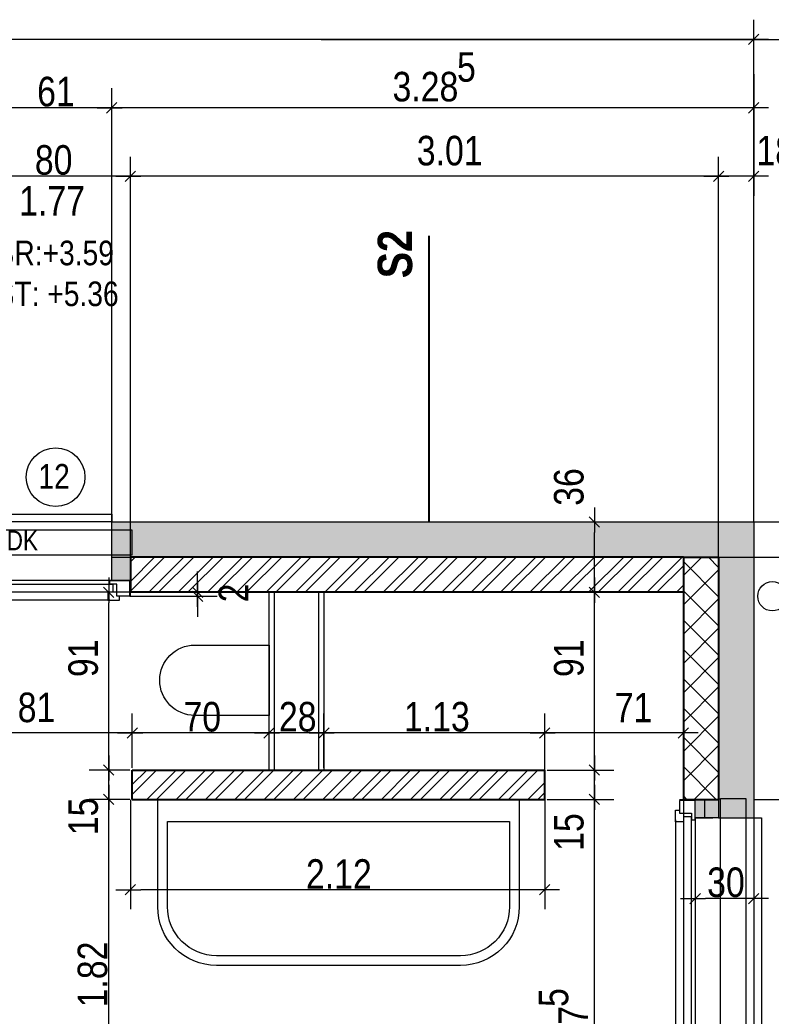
# Model space of a CAD drawing. Extents: x -1649 to 1175, y -800 to 936.
# Drawn here: x 426 to 810, y 370 to 880 of the extents above; entities that cross this region are included whole.
import ezdxf
from ezdxf.lldxf.tags import DXFTag

# ---------------------------------------------------------------- set-up
doc = ezdxf.new("R2010")
doc.units = 0
doc.header["$LTSCALE"] = 5
doc.layers.get('0').update_dxf_attribs({"lineweight": 25})
doc.layers.get('Defpoints').update_dxf_attribs({"lineweight": 25})
for name, color, linetype, lineweight in [('B Wand-Beton', 7, 'Continuous', 25), ('B Wand-BN', 7, 'Continuous', 25), ('B Wand-Dämmung Polystirol Extr', 7, 'Continuous', 13), ('B Wand-Leichtbau', 7, 'Continuous', 18), ('Bemaßung', 7, 'Continuous', 13), ('Fenster_Türen', 7, 'Continuous', 18), ('Inst-Sanitär-Apparate', 7, 'Continuous', 13), ('Text-Raumbez', 7, 'Continuous', 18), ('Text-Text', 7, 'Continuous', 13)]:
    doc.layers.add(name, color=color, linetype=linetype, lineweight=lineweight)
doc.layers.add('Inst-Sanitär-Meteor', color=7, linetype='Ohne Titel-10', lineweight=18, true_color=0x0000e6)
doc.styles.add('Arial Narrow', font='ARIALN.TTF')
doc.styles.get("Standard").update_dxf_attribs({"font": 'txt.shx'})
tags = doc.linetypes.add('Ohne Titel-10', pattern=[2.952576, 1.968384, -0.196838, 0.196838, -0.196838, 0.196838, -0.196838]).pattern_tags.tags
tags[14:15] = [DXFTag(74, 4), DXFTag(75, 0), DXFTag(340, '0'), DXFTag(46, 1.0), DXFTag(50, 0.0), DXFTag(44, 0.0), DXFTag(45, 0.0)]
tags[12:13] = [DXFTag(74, 4), DXFTag(75, 0), DXFTag(340, '0'), DXFTag(46, 1.0), DXFTag(50, 0.0), DXFTag(44, 0.0), DXFTag(45, 0.0)]
tags[10:11] = [DXFTag(74, 4), DXFTag(75, 0), DXFTag(340, '0'), DXFTag(46, 1.0), DXFTag(50, 0.0), DXFTag(44, 0.0), DXFTag(45, 0.0)]
tags[8:9] = [DXFTag(74, 4), DXFTag(75, 0), DXFTag(340, '0'), DXFTag(46, 1.0), DXFTag(50, 0.0), DXFTag(44, 0.0), DXFTag(45, 0.0)]
tags[6:7] = [DXFTag(74, 4), DXFTag(75, 0), DXFTag(340, '0'), DXFTag(46, 1.0), DXFTag(50, 0.0), DXFTag(44, 0.0), DXFTag(45, 0.0)]
tags[4:5] = [DXFTag(74, 4), DXFTag(75, 0), DXFTag(340, '0'), DXFTag(46, 1.0), DXFTag(50, 0.0), DXFTag(44, 0.0), DXFTag(45, 0.0)]
tags = doc.linetypes.add('Ohne Titel-6', pattern=[1.053696, 0.590515, -0.196838, 0.069504, -0.196838]).pattern_tags.tags
tags[10:11] = [DXFTag(74, 4), DXFTag(75, 0), DXFTag(340, '0'), DXFTag(46, 1.0), DXFTag(50, 0.0), DXFTag(44, 0.0), DXFTag(45, 0.0)]
tags[8:9] = [DXFTag(74, 4), DXFTag(75, 0), DXFTag(340, '0'), DXFTag(46, 1.0), DXFTag(50, 0.0), DXFTag(44, 0.0), DXFTag(45, 0.0)]
tags[6:7] = [DXFTag(74, 4), DXFTag(75, 0), DXFTag(340, '0'), DXFTag(46, 1.0), DXFTag(50, 0.0), DXFTag(44, 0.0), DXFTag(45, 0.0)]
tags[4:5] = [DXFTag(74, 4), DXFTag(75, 0), DXFTag(340, '0'), DXFTag(46, 1.0), DXFTag(50, 0.0), DXFTag(44, 0.0), DXFTag(45, 0.0)]
tags = doc.linetypes.add('VW-01 Strichlinie kurz', pattern=[0.393701, 0.19685, -0.19685]).pattern_tags.tags
tags[6:7] = [DXFTag(74, 4), DXFTag(75, 0), DXFTag(340, '0'), DXFTag(46, 1.0), DXFTag(50, 0.0), DXFTag(44, 0.0), DXFTag(45, 0.0)]
tags[4:5] = [DXFTag(74, 4), DXFTag(75, 0), DXFTag(340, '0'), DXFTag(46, 1.0), DXFTag(50, 0.0), DXFTag(44, 0.0), DXFTag(45, 0.0)]
pattern_1 = [(45, (0, 0), (0, 15), []), (45, (3e-16, 5), (0, 15), [])]

# ---------------------------------------------------------------- blocks, each defined once
blk = doc.blocks.new('DWGOBJEKT-A0I7O8PT98', base_point=(404.58, 623))
at = {"color": 0, "linetype": 'ByBlock', "lineweight": -2}
for p, q in [((412.08, 623.2), (412.08, 845)), ((473.08, 623.2), (473.08, 845)), ((404.58, 835), (417.38, 835)), ((467.77, 835), (417.38, 835)), ((480.58, 835), (467.77, 835))]:
    blk.add_line(p, q, dxfattribs=at)
at = {"color": 0, "linetype": 'ByBlock', "lineweight": 20}
for p, q in [((409.42, 832.35), (414.73, 837.65)), ((475.73, 837.65), (470.42, 832.35))]:
    blk.add_line(p, q, dxfattribs=at)
at = {"layer": 'Defpoints', "color": 0, "linetype": 'ByBlock'}
for p, q in [((412.08, 835), (412.08, 835)), ((412.08, 623), (412.08, 623)), ((473.08, 623), (473.08, 623))]:
    blk.add_line(p, q, dxfattribs=at)
at = {"color": 0, "linetype": 'ByBlock', "lineweight": -2, "insert": (434.87, 850.89), "char_height": 15.1102, "attachment_point": 1}
blk.add_mtext('{\\fArial Narrow;61}', dxfattribs=at)
blk = doc.blocks.new('DWGOBJEKT-A0I7O8PV98', base_point=(465.58, 623))
at = {"color": 0, "linetype": 'ByBlock', "lineweight": -2}
for p, q in [((473.08, 623.2), (473.08, 845)), ((801.58, 623.2), (801.58, 845)), ((465.58, 835), (478.38, 835)), ((796.28, 835), (478.38, 835)), ((809.08, 835), (796.28, 835))]:
    blk.add_line(p, q, dxfattribs=at)
at = {"color": 0, "linetype": 'ByBlock', "lineweight": 20}
for p, q in [((470.42, 832.35), (475.73, 837.65)), ((804.23, 837.65), (798.93, 832.35))]:
    blk.add_line(p, q, dxfattribs=at)
at = {"layer": 'Defpoints', "color": 0, "linetype": 'ByBlock'}
for p, q in [((473.08, 835), (473.08, 835)), ((473.08, 623), (473.08, 623)), ((801.58, 623), (801.58, 623))]:
    blk.add_line(p, q, dxfattribs=at)
at = {"color": 0, "linetype": 'ByBlock', "lineweight": -2, "char_height": 15.1102, "attachment_point": 1}
for s, insert in [('{\\fArial Narrow;5}', (649.72, 863.48)), ('{\\fArial Narrow;3.28}', (616.72, 853.41))]:
    blk.add_mtext(s, dxfattribs=dict(at, insert=insert))
blk = doc.blocks.new('DWGOBJEKT-A0I7O8Q598', base_point=(801.58, -73))
at = {"color": 0, "linetype": 'ByBlock', "lineweight": -2}
blk.add_line((801.78, 623), (1076.58, 623), dxfattribs=at)
at = {"layer": 'Defpoints', "color": 0, "linetype": 'ByBlock'}
blk.add_line((801.58, 623), (801.58, 623), dxfattribs=at)
blk = doc.blocks.new('DWGOBJEKT-A0I7O8QB98', base_point=(801.58, -624.5))
at = {"color": 0, "linetype": 'ByBlock', "lineweight": -2}
blk.add_line((801.78, 623), (1111.58, 623), dxfattribs=at)
at = {"layer": 'Defpoints', "color": 0, "linetype": 'ByBlock'}
blk.add_line((801.58, 623), (801.58, 623), dxfattribs=at)
blk = doc.blocks.new('DWGOBJEKT-A0I7O8QJ98', base_point=(-391.92, 633))
at = {"color": 0, "linetype": 'ByBlock', "lineweight": -2}
for p, q in [((801.58, 633.2), (801.58, 880)), ((796.28, 870), (-379.12, 870)), ((809.08, 870), (796.28, 870))]:
    blk.add_line(p, q, dxfattribs=at)
at = {"color": 0, "linetype": 'ByBlock', "lineweight": 20}
blk.add_line((804.23, 872.65), (798.93, 867.35), dxfattribs=at)
at = {"layer": 'Defpoints', "color": 0, "linetype": 'ByBlock'}
blk.add_line((801.58, 633), (801.58, 633), dxfattribs=at)
blk = doc.blocks.new('Blockreferenz-A0I7O8QT98', base_point=(402.58, 583))
at = {"color": 0, "linetype": 'ByBlock', "lineweight": -2}
for p, q in [((473.08, 593), (473.08, 602.1)), ((412.08, 593), (412.08, 599.7)), ((402.58, 585), (402.58, 593)), ((403.08, 593), (403.08, 585)), ((413.08, 593), (403.08, 593)), ((413.08, 591.1), (413.08, 593)), ((472.08, 591.1), (472.08, 593)), ((472.08, 593), (482.08, 593)), ((482.08, 593), (482.08, 585)), ((482.58, 585), (482.58, 593)), ((409.58, 585), (409.58, 591.1)), ((409.58, 591.1), (411.58, 591.1)), ((409.58, 585), (409.58, 591.1)), ((409.58, 591.1), (413.08, 591.1)), ((411.58, 587), (411.58, 591.1)), ((411.58, 591.1), (473.58, 591.1)), ((411.58, 591.1), (411.58, 587)), ((473.58, 587), (411.58, 587)), ((411.58, 587), (414.08, 587)), ((414.08, 587), (414.08, 583)), ((473.58, 587), (471.08, 587)), ((471.08, 587), (471.08, 583)), ((475.58, 591.1), (472.08, 591.1)), ((473.58, 591.1), (473.58, 587)), ((475.58, 591.1), (473.58, 591.1)), ((473.58, 591.1), (473.58, 587)), ((475.58, 585), (475.58, 591.1)), ((475.58, 585), (475.58, 591.1)), ((403.08, 585), (409.58, 585)), ((408.08, 583), (408.08, 585)), ((408.08, 585), (409.58, 585)), ((414.08, 583), (408.08, 583)), ((472.08, 583), (414.08, 583)), ((471.08, 583), (477.08, 583)), ((477.08, 585), (475.58, 585)), ((482.08, 585), (475.58, 585)), ((477.08, 583), (477.08, 585))]:
    blk.add_line(p, q, dxfattribs=at)
at = {"color": 0, "linetype": 'ByBlock', "lineweight": 5}
blk.add_line((473.08, 593), (413.08, 593), dxfattribs=at)
blk = doc.blocks.new('Blockreferenz-A0I7O8QV98', base_point=(801.58, 306.5))
at = {"color": 0, "linetype": 'ByBlock', "lineweight": -2}
for p, q in [((801.58, 471.5), (805.58, 471.5)), ((805.58, 471.5), (805.58, 306.5)), ((805.58, 306.5), (801.58, 306.5))]:
    blk.add_line(p, q, dxfattribs=at)
blk = doc.blocks.new('Blockreferenz-A0I7O8R198', base_point=(429.33, 631))
at = {"color": 0, "linetype": 'ByBlock', "lineweight": -2}
blk.add_circle((444.33, 646), 15, dxfattribs=at)
at = {"layer": 'Text-Text', "color": 0, "linetype": 'ByBlock', "insert": (435.53, 652.69), "char_height": 12.5918, "attachment_point": 1}
blk.add_mtext('{\\fArial Narrow;12}', dxfattribs=at)
blk = doc.blocks.new('DWGOBJEKT-A0I7O8SX98', base_point=(395.08, 474))
at = {"color": 0, "linetype": 'ByBlock', "lineweight": -2}
for p, q in [((402.58, 474.2), (402.58, 525)), ((483.58, 497.2), (483.58, 525)), ((395.08, 515), (407.88, 515)), ((478.28, 515), (407.88, 515)), ((491.08, 515), (478.28, 515))]:
    blk.add_line(p, q, dxfattribs=at)
at = {"color": 0, "linetype": 'ByBlock', "lineweight": 20}
for p, q in [((399.93, 512.35), (405.23, 517.65)), ((486.23, 517.65), (480.93, 512.35))]:
    blk.add_line(p, q, dxfattribs=at)
at = {"layer": 'Defpoints', "color": 0, "linetype": 'ByBlock'}
for p, q in [((402.58, 515), (402.58, 515)), ((483.58, 497), (483.58, 497)), ((402.58, 474), (402.58, 474))]:
    blk.add_line(p, q, dxfattribs=at)
at = {"color": 0, "linetype": 'ByBlock', "lineweight": -2, "insert": (424.94, 535.66), "char_height": 15.1102, "attachment_point": 1}
blk.add_mtext('{\\fArial Narrow;81}', dxfattribs=at)
blk = doc.blocks.new('DWGOBJEKT-A0I7O8SZ98', base_point=(476.08, 497))
at = {"color": 0, "linetype": 'ByBlock', "lineweight": -2}
for p, q in [((483.58, 497.2), (483.58, 525)), ((553.58, 497.2), (553.58, 525)), ((476.08, 515), (488.88, 515)), ((548.28, 515), (488.88, 515)), ((561.08, 515), (548.28, 515))]:
    blk.add_line(p, q, dxfattribs=at)
at = {"color": 0, "linetype": 'ByBlock', "lineweight": 20}
for p, q in [((480.93, 512.35), (486.23, 517.65)), ((556.23, 517.65), (550.93, 512.35))]:
    blk.add_line(p, q, dxfattribs=at)
at = {"layer": 'Defpoints', "color": 0, "linetype": 'ByBlock'}
for p, q in [((483.58, 515), (483.58, 515)), ((483.58, 497), (483.58, 497)), ((553.58, 497), (553.58, 497))]:
    blk.add_line(p, q, dxfattribs=at)
at = {"color": 0, "linetype": 'ByBlock', "lineweight": -2, "insert": (509.75, 530.89), "char_height": 15.1102, "attachment_point": 1}
blk.add_mtext('{\\fArial Narrow;70}', dxfattribs=at)
blk = doc.blocks.new('DWGOBJEKT-A0I7O8T198', base_point=(546.08, 497))
at = {"color": 0, "linetype": 'ByBlock', "lineweight": -2}
for p, q in [((553.58, 497.2), (553.58, 525)), ((581.58, 497.2), (581.58, 525)), ((546.08, 515), (558.88, 515)), ((576.28, 515), (558.88, 515)), ((589.08, 515), (576.28, 515))]:
    blk.add_line(p, q, dxfattribs=at)
at = {"color": 0, "linetype": 'ByBlock', "lineweight": 20}
for p, q in [((550.93, 512.35), (556.23, 517.65)), ((584.23, 517.65), (578.93, 512.35))]:
    blk.add_line(p, q, dxfattribs=at)
at = {"layer": 'Defpoints', "color": 0, "linetype": 'ByBlock'}
for p, q in [((553.58, 515), (553.58, 515)), ((553.58, 497), (553.58, 497)), ((581.58, 497), (581.58, 497))]:
    blk.add_line(p, q, dxfattribs=at)
at = {"color": 0, "linetype": 'ByBlock', "lineweight": -2, "insert": (558.59, 530.89), "char_height": 15.1102, "attachment_point": 1}
blk.add_mtext('{\\fArial Narrow;28}', dxfattribs=at)
blk = doc.blocks.new('DWGOBJEKT-A0I7O8T398', base_point=(574.08, 493.25))
at = {"color": 0, "linetype": 'ByBlock', "lineweight": -2}
for p, q in [((581.58, 497.2), (581.58, 525)), ((694.58, 493.45), (694.58, 525)), ((574.08, 515), (586.88, 515)), ((689.28, 515), (586.88, 515)), ((702.08, 515), (689.28, 515))]:
    blk.add_line(p, q, dxfattribs=at)
at = {"color": 0, "linetype": 'ByBlock', "lineweight": 20}
for p, q in [((578.93, 512.35), (584.23, 517.65)), ((697.23, 517.65), (691.93, 512.35))]:
    blk.add_line(p, q, dxfattribs=at)
at = {"layer": 'Defpoints', "color": 0, "linetype": 'ByBlock'}
for p, q in [((581.58, 515), (581.58, 515)), ((581.58, 497), (581.58, 497)), ((694.58, 493.25), (694.58, 493.25))]:
    blk.add_line(p, q, dxfattribs=at)
at = {"color": 0, "linetype": 'ByBlock', "lineweight": -2, "insert": (622.56, 530.89), "char_height": 15.1102, "attachment_point": 1}
blk.add_mtext('{\\fArial Narrow;1.13}', dxfattribs=at)
blk = doc.blocks.new('DWGOBJEKT-A0I7O8T598', base_point=(687.08, 493.25))
at = {"color": 0, "linetype": 'ByBlock', "lineweight": -2}
for p, q in [((694.58, 493.45), (694.58, 525)), ((765.58, 501.7), (765.58, 525)), ((687.08, 515), (699.88, 515)), ((760.28, 515), (699.88, 515)), ((773.08, 515), (760.28, 515))]:
    blk.add_line(p, q, dxfattribs=at)
at = {"color": 0, "linetype": 'ByBlock', "lineweight": 20}
for p, q in [((691.93, 512.35), (697.23, 517.65)), ((768.23, 517.65), (762.93, 512.35))]:
    blk.add_line(p, q, dxfattribs=at)
at = {"layer": 'Defpoints', "color": 0, "linetype": 'ByBlock'}
for p, q in [((694.58, 515), (694.58, 515)), ((765.58, 501.5), (765.58, 501.5)), ((694.58, 493.25), (694.58, 493.25))]:
    blk.add_line(p, q, dxfattribs=at)
at = {"color": 0, "linetype": 'ByBlock', "lineweight": -2, "insert": (730.42, 535.54), "char_height": 15.1102, "attachment_point": 1}
blk.add_mtext('{\\fArial Narrow;71}', dxfattribs=at)
blk = doc.blocks.new('DWGOBJEKT-A0I7O8T798', base_point=(694.83, 579.5))
at = {"color": 0, "linetype": 'ByBlock', "lineweight": -2}
for p, q in [((720, 630.5), (720, 617.7)), ((695.03, 623), (730, 623)), ((720, 592.3), (720, 617.7)), ((720, 579.5), (720, 592.3)), ((695.03, 587), (730, 587))]:
    blk.add_line(p, q, dxfattribs=at)
at = {"color": 0, "linetype": 'ByBlock', "lineweight": 20}
for p, q in [((717.35, 625.65), (722.65, 620.35)), ((722.65, 584.35), (717.35, 589.65))]:
    blk.add_line(p, q, dxfattribs=at)
at = {"layer": 'Defpoints', "color": 0, "linetype": 'ByBlock'}
for p, q in [((694.83, 623), (694.83, 623)), ((720, 623), (720, 623)), ((694.83, 587), (694.83, 587))]:
    blk.add_line(p, q, dxfattribs=at)
at = {"color": 0, "linetype": 'ByBlock', "lineweight": -2, "insert": (699.34, 631.28), "char_height": 15.1102, "attachment_point": 1, "rotation": 90}
blk.add_mtext('{\\fArial Narrow;36}', dxfattribs=at)
blk = doc.blocks.new('DWGOBJEKT-A0I7O8T998', base_point=(694.83, 488.5))
at = {"color": 0, "linetype": 'ByBlock', "lineweight": -2}
for p, q in [((720, 594.5), (720, 581.7)), ((695.03, 587), (730, 587)), ((720, 501.3), (720, 581.7)), ((720, 488.5), (720, 501.3)), ((695.78, 496), (730, 496))]:
    blk.add_line(p, q, dxfattribs=at)
at = {"color": 0, "linetype": 'ByBlock', "lineweight": 20}
for p, q in [((717.35, 589.65), (722.65, 584.35)), ((722.65, 493.35), (717.35, 498.65))]:
    blk.add_line(p, q, dxfattribs=at)
at = {"layer": 'Defpoints', "color": 0, "linetype": 'ByBlock'}
for p, q in [((694.83, 587), (694.83, 587)), ((720, 587), (720, 587)), ((695.58, 496), (695.58, 496))]:
    blk.add_line(p, q, dxfattribs=at)
at = {"color": 0, "linetype": 'ByBlock', "lineweight": -2, "insert": (699.34, 543.6), "char_height": 15.1102, "attachment_point": 1, "rotation": 90}
blk.add_mtext('{\\fArial Narrow;91}', dxfattribs=at)
blk = doc.blocks.new('DWGOBJEKT-A0I7O8TB98', base_point=(695.58, 454.66))
at = {"color": 0, "linetype": 'ByBlock', "lineweight": -2}
for p, q in [((720, 503.5), (720, 490.7)), ((695.78, 496), (730, 496)), ((720, 486.3), (720, 490.7)), ((720, 473.5), (720, 486.3)), ((695.78, 481), (730, 481))]:
    blk.add_line(p, q, dxfattribs=at)
at = {"color": 0, "linetype": 'ByBlock', "lineweight": 20}
for p, q in [((717.35, 498.65), (722.65, 493.35)), ((722.65, 478.35), (717.35, 483.65))]:
    blk.add_line(p, q, dxfattribs=at)
at = {"layer": 'Defpoints', "color": 0, "linetype": 'ByBlock'}
for p, q in [((695.58, 496), (695.58, 496)), ((720, 496), (720, 496)), ((695.58, 481), (695.58, 481))]:
    blk.add_line(p, q, dxfattribs=at)
at = {"color": 0, "linetype": 'ByBlock', "lineweight": -2, "insert": (699.34, 454.66), "char_height": 15.1102, "attachment_point": 1, "rotation": 90}
blk.add_mtext('{\\fArial Narrow;15}', dxfattribs=at)
blk = doc.blocks.new('DWGOBJEKT-A0I7O8TD98', base_point=(691.52, 236))
at = {"color": 0, "linetype": 'ByBlock', "lineweight": -2}
for p, q in [((720, 488.5), (720, 475.7)), ((695.78, 481), (730, 481)), ((720, 248.8), (720, 475.7)), ((720, 236), (720, 248.8)), ((732.2, 243.5), (710, 243.5))]:
    blk.add_line(p, q, dxfattribs=at)
at = {"color": 0, "linetype": 'ByBlock', "lineweight": 20}
for p, q in [((717.35, 483.65), (722.65, 478.35)), ((722.65, 240.85), (717.35, 246.15))]:
    blk.add_line(p, q, dxfattribs=at)
at = {"layer": 'Defpoints', "color": 0, "linetype": 'ByBlock'}
for p, q in [((695.58, 481), (695.58, 481)), ((720, 481), (720, 481)), ((732.4, 243.5), (732.4, 243.5))]:
    blk.add_line(p, q, dxfattribs=at)
at = {"color": 0, "linetype": 'ByBlock', "lineweight": -2, "char_height": 15.1102, "attachment_point": 1, "rotation": 90}
for s, insert in [('{\\fArial Narrow;5}', (691.52, 374.75)), ('{\\fArial Narrow;2.37}', (701.59, 341.54))]:
    blk.add_mtext(s, dxfattribs=dict(at, insert=insert))
blk = doc.blocks.new('DWGOBJEKT-A0I7O8TP98', base_point=(475.08, 424.73))
at = {"color": 0, "linetype": 'ByBlock', "lineweight": -2}
for p, q in [((482.58, 480.8), (482.58, 424.73)), ((694.58, 480.8), (694.58, 424.73)), ((475.08, 434.73), (487.88, 434.73)), ((689.28, 434.73), (487.88, 434.73)), ((702.08, 434.73), (689.28, 434.73))]:
    blk.add_line(p, q, dxfattribs=at)
at = {"color": 0, "linetype": 'ByBlock', "lineweight": 20}
for p, q in [((479.93, 432.07), (485.23, 437.38)), ((697.23, 437.38), (691.93, 432.07))]:
    blk.add_line(p, q, dxfattribs=at)
at = {"layer": 'Defpoints', "color": 0, "linetype": 'ByBlock'}
for p, q in [((482.58, 481), (482.58, 481)), ((694.58, 481), (694.58, 481)), ((482.58, 434.73), (482.58, 434.73))]:
    blk.add_line(p, q, dxfattribs=at)
at = {"color": 0, "linetype": 'ByBlock', "lineweight": -2, "insert": (572.43, 450.37), "char_height": 15.1102, "attachment_point": 1}
blk.add_mtext('{\\fArial Narrow;2.12}', dxfattribs=at)
blk = doc.blocks.new('DWGOBJEKT-A0I7O8TR98', base_point=(450.84, 488.5))
at = {"color": 0, "linetype": 'ByBlock', "lineweight": -2}
for p, q in [((471.5, 594.5), (471.5, 581.7)), ((482.38, 587), (461.5, 587)), ((471.5, 501.3), (471.5, 581.7)), ((471.5, 488.5), (471.5, 501.3)), ((482.38, 496), (461.5, 496))]:
    blk.add_line(p, q, dxfattribs=at)
at = {"color": 0, "linetype": 'ByBlock', "lineweight": 20}
for p, q in [((468.85, 589.65), (474.15, 584.35)), ((474.15, 493.35), (468.85, 498.65))]:
    blk.add_line(p, q, dxfattribs=at)
at = {"layer": 'Defpoints', "color": 0, "linetype": 'ByBlock'}
for p, q in [((471.5, 587), (471.5, 587)), ((482.58, 587), (482.58, 587)), ((482.58, 496), (482.58, 496))]:
    blk.add_line(p, q, dxfattribs=at)
at = {"color": 0, "linetype": 'ByBlock', "lineweight": -2, "insert": (450.84, 543.6), "char_height": 15.1102, "attachment_point": 1, "rotation": 90}
blk.add_mtext('{\\fArial Narrow;91}', dxfattribs=at)
blk = doc.blocks.new('DWGOBJEKT-A0I7O8TT98', base_point=(450.84, 462.66))
at = {"color": 0, "linetype": 'ByBlock', "lineweight": -2}
for p, q in [((471.5, 503.5), (471.5, 490.7)), ((482.38, 496), (461.5, 496)), ((471.5, 486.3), (471.5, 490.7)), ((471.5, 473.5), (471.5, 486.3)), ((482.38, 481), (461.5, 481))]:
    blk.add_line(p, q, dxfattribs=at)
at = {"color": 0, "linetype": 'ByBlock', "lineweight": 20}
for p, q in [((468.85, 498.65), (474.15, 493.35)), ((474.15, 478.35), (468.85, 483.65))]:
    blk.add_line(p, q, dxfattribs=at)
at = {"layer": 'Defpoints', "color": 0, "linetype": 'ByBlock'}
for p, q in [((471.5, 496), (471.5, 496)), ((482.58, 496), (482.58, 496)), ((482.58, 481), (482.58, 481))]:
    blk.add_line(p, q, dxfattribs=at)
at = {"color": 0, "linetype": 'ByBlock', "lineweight": -2, "insert": (450.84, 462.66), "char_height": 15.1102, "attachment_point": 1, "rotation": 90}
blk.add_mtext('{\\fArial Narrow;15}', dxfattribs=at)
blk = doc.blocks.new('DWGOBJEKT-A0I7O8TV98', base_point=(455.61, 291.5))
at = {"color": 0, "linetype": 'ByBlock', "lineweight": -2}
for p, q in [((471.5, 488.5), (471.5, 475.7)), ((482.38, 481), (461.5, 481)), ((471.5, 304.3), (471.5, 475.7)), ((471.5, 291.5), (471.5, 304.3)), ((500.63, 299), (461.5, 299))]:
    blk.add_line(p, q, dxfattribs=at)
at = {"color": 0, "linetype": 'ByBlock', "lineweight": 20}
for p, q in [((468.85, 483.65), (474.15, 478.35)), ((474.15, 296.35), (468.85, 301.65))]:
    blk.add_line(p, q, dxfattribs=at)
at = {"layer": 'Defpoints', "color": 0, "linetype": 'ByBlock'}
for p, q in [((471.5, 481), (471.5, 481)), ((482.58, 481), (482.58, 481)), ((500.83, 299), (500.83, 299))]:
    blk.add_line(p, q, dxfattribs=at)
at = {"color": 0, "linetype": 'ByBlock', "lineweight": -2, "insert": (455.61, 374.53), "char_height": 15.1102, "attachment_point": 1, "rotation": 90}
blk.add_mtext('{\\fArial Narrow;1.82}', dxfattribs=at)
blk = doc.blocks.new('Blockreferenz-A0I7O8V798', base_point=(609.13, -800.92))
at = {"color": 0, "linetype": 'Ohne Titel-6', "lineweight": 25}
blk.add_line((635.5, 623), (635.5, 769.5), dxfattribs=at)
at = {"color": 0, "linetype": 'ByBlock', "lineweight": -2, "insert": (609.13, 747.77), "char_height": 17.6286, "attachment_point": 1, "rotation": 90}
blk.add_mtext('{\\fArial Narrow|b1|i0;S2}', dxfattribs=at)
blk = doc.blocks.new('DWGOBJEKT-A0I7O8VN98', base_point=(395.08, 601.5))
at = {"color": 0, "linetype": 'ByBlock', "lineweight": -2}
for p, q in [((402.58, 601.7), (402.58, 810)), ((482.58, 603.45), (482.58, 810)), ((395.08, 800), (407.88, 800)), ((477.28, 800), (407.88, 800)), ((490.08, 800), (477.28, 800))]:
    blk.add_line(p, q, dxfattribs=at)
at = {"color": 0, "linetype": 'ByBlock', "lineweight": 20}
for p, q in [((399.92, 797.35), (405.23, 802.65)), ((485.23, 802.65), (479.93, 797.35))]:
    blk.add_line(p, q, dxfattribs=at)
at = {"layer": 'Defpoints', "color": 0, "linetype": 'ByBlock'}
for p, q in [((402.58, 800), (402.58, 800)), ((482.58, 603.25), (482.58, 603.25)), ((402.58, 601.5), (402.58, 601.5))]:
    blk.add_line(p, q, dxfattribs=at)
at = {"color": 0, "linetype": 'ByBlock', "lineweight": -2, "insert": (433.71, 815.89), "char_height": 15.1102, "attachment_point": 1}
blk.add_mtext('{\\fArial Narrow;80}', dxfattribs=at)
blk = doc.blocks.new('DWGOBJEKT-A0I7O8VP98', base_point=(475.08, 603.25))
at = {"color": 0, "linetype": 'ByBlock', "lineweight": -2}
for p, q in [((482.58, 603.45), (482.58, 810)), ((783.58, 605.2), (783.58, 810)), ((475.08, 800), (487.88, 800)), ((778.28, 800), (487.88, 800)), ((791.08, 800), (778.28, 800))]:
    blk.add_line(p, q, dxfattribs=at)
at = {"color": 0, "linetype": 'ByBlock', "lineweight": 20}
for p, q in [((479.93, 797.35), (485.23, 802.65)), ((786.23, 802.65), (780.93, 797.35))]:
    blk.add_line(p, q, dxfattribs=at)
at = {"layer": 'Defpoints', "color": 0, "linetype": 'ByBlock'}
for p, q in [((482.58, 800), (482.58, 800)), ((482.58, 603.25), (482.58, 603.25)), ((783.58, 605), (783.58, 605))]:
    blk.add_line(p, q, dxfattribs=at)
at = {"color": 0, "linetype": 'ByBlock', "lineweight": -2, "insert": (629.14, 820.66), "char_height": 15.1102, "attachment_point": 1}
blk.add_mtext('{\\fArial Narrow;3.01}', dxfattribs=at)
blk = doc.blocks.new('DWGOBJEKT-A0I7O8VR98', base_point=(776.08, 605))
at = {"color": 0, "linetype": 'ByBlock', "lineweight": -2}
for p, q in [((801.58, 852.3), (801.58, 790)), ((783.58, 605.2), (783.58, 810)), ((776.08, 800), (788.88, 800)), ((796.28, 800), (788.88, 800)), ((809.08, 800), (796.28, 800))]:
    blk.add_line(p, q, dxfattribs=at)
at = {"color": 0, "linetype": 'ByBlock', "lineweight": 20}
for p, q in [((780.93, 797.35), (786.23, 802.65)), ((804.23, 802.65), (798.93, 797.35))]:
    blk.add_line(p, q, dxfattribs=at)
at = {"layer": 'Defpoints', "color": 0, "linetype": 'ByBlock'}
for p, q in [((801.58, 852.5), (801.58, 852.5)), ((783.58, 800), (783.58, 800)), ((783.58, 605), (783.58, 605))]:
    blk.add_line(p, q, dxfattribs=at)
at = {"color": 0, "linetype": 'ByBlock', "lineweight": -2, "insert": (802.92, 820.66), "char_height": 15.1102, "attachment_point": 1}
blk.add_mtext('{\\fArial Narrow;18}', dxfattribs=at)
blk = doc.blocks.new('DWGOBJEKT-A0I7O8VT98', base_point=(580, 615.5))
at = {"color": 0, "linetype": 'ByBlock', "lineweight": -2}
for p, q in [((1011, 877.5), (1011, 864.7)), ((580.2, 870), (1021, 870)), ((1011, 628.3), (1011, 864.7)), ((1011, 615.5), (1011, 628.3)), ((883.2, 623), (1021, 623))]:
    blk.add_line(p, q, dxfattribs=at)
at = {"color": 0, "linetype": 'ByBlock', "lineweight": 20}
for p, q in [((1008.35, 872.65), (1013.65, 867.35)), ((1013.65, 620.35), (1008.35, 625.65))]:
    blk.add_line(p, q, dxfattribs=at)
at = {"layer": 'Defpoints', "color": 0, "linetype": 'ByBlock'}
for p, q in [((580, 870), (580, 870)), ((1011, 870), (1011, 870)), ((883, 623), (883, 623))]:
    blk.add_line(p, q, dxfattribs=at)
at = {"color": 0, "linetype": 'ByBlock', "lineweight": -2, "insert": (995.36, 730.3), "char_height": 15.1102, "attachment_point": 1, "rotation": 90}
blk.add_mtext('{\\fArial Narrow;2.47}', dxfattribs=at)
blk = doc.blocks.new('DWGOBJEKT-A0I7O8VV98', base_point=(783.58, 597.5))
at = {"color": 0, "linetype": 'ByBlock', "lineweight": -2}
for p, q in [((1011, 630.5), (1011, 617.7)), ((883.2, 623), (1021, 623)), ((1011, 610.3), (1011, 617.7)), ((1011, 597.5), (1011, 610.3)), ((783.78, 605), (1021, 605))]:
    blk.add_line(p, q, dxfattribs=at)
at = {"color": 0, "linetype": 'ByBlock', "lineweight": 20}
for p, q in [((1008.35, 625.65), (1013.65, 620.35)), ((1013.65, 602.35), (1008.35, 607.65))]:
    blk.add_line(p, q, dxfattribs=at)
at = {"layer": 'Defpoints', "color": 0, "linetype": 'ByBlock'}
for p, q in [((883, 623), (883, 623)), ((1011, 623), (1011, 623)), ((783.58, 605), (783.58, 605))]:
    blk.add_line(p, q, dxfattribs=at)
at = {"color": 0, "linetype": 'ByBlock', "lineweight": -2, "insert": (995.11, 605.69), "char_height": 15.1102, "attachment_point": 1, "rotation": 90}
blk.add_mtext('{\\fArial Narrow;18}', dxfattribs=at)
blk = doc.blocks.new('DWGOBJEKT-A0I7O8VX98', base_point=(783.58, 473.5))
at = {"color": 0, "linetype": 'ByBlock', "lineweight": -2}
for p, q in [((1011, 612.5), (1011, 599.7)), ((783.78, 605), (1021, 605)), ((1011, 486.3), (1011, 599.7)), ((1011, 473.5), (1011, 486.3)), ((801.78, 481), (1021, 481))]:
    blk.add_line(p, q, dxfattribs=at)
at = {"color": 0, "linetype": 'ByBlock', "lineweight": 20}
for p, q in [((1008.35, 607.65), (1013.65, 602.35)), ((1013.65, 478.35), (1008.35, 483.65))]:
    blk.add_line(p, q, dxfattribs=at)
at = {"layer": 'Defpoints', "color": 0, "linetype": 'ByBlock'}
for p, q in [((783.58, 605), (783.58, 605)), ((1011, 605), (1011, 605)), ((801.58, 481), (801.58, 481))]:
    blk.add_line(p, q, dxfattribs=at)
at = {"color": 0, "linetype": 'ByBlock', "lineweight": -2, "insert": (995.36, 527.51), "char_height": 15.1102, "attachment_point": 1, "rotation": 90}
blk.add_mtext('{\\fArial Narrow;1.24}', dxfattribs=at)
blk = doc.blocks.new('DWGOBJEKT-A0I7O8VZ98', base_point=(765.58, 289.5))
at = {"color": 0, "linetype": 'ByBlock', "lineweight": -2}
for p, q in [((1011, 488.5), (1011, 475.7)), ((801.78, 481), (1021, 481)), ((1011, 302.3), (1011, 475.7)), ((1011, 289.5), (1011, 302.3)), ((765.78, 297), (1021, 297))]:
    blk.add_line(p, q, dxfattribs=at)
at = {"color": 0, "linetype": 'ByBlock', "lineweight": 20}
for p, q in [((1008.35, 483.65), (1013.65, 478.35)), ((1013.65, 294.35), (1008.35, 299.65))]:
    blk.add_line(p, q, dxfattribs=at)
at = {"layer": 'Defpoints', "color": 0, "linetype": 'ByBlock'}
for p, q in [((801.58, 481), (801.58, 481)), ((1011, 481), (1011, 481)), ((765.58, 297), (765.58, 297))]:
    blk.add_line(p, q, dxfattribs=at)
at = {"color": 0, "linetype": 'ByBlock', "lineweight": -2, "insert": (995.11, 373.51), "char_height": 15.1102, "attachment_point": 1, "rotation": 90}
blk.add_mtext('{\\fArial Narrow;1.84}', dxfattribs=at)
blk = doc.blocks.new('DWGOBJEKT-A0I7O8X198', base_point=(482.08, 574.4))
at = {"color": 0, "linetype": 'ByBlock', "lineweight": -2}
for p, q in [((517, 592.3), (517, 597.6)), ((517, 592.5), (517, 579.7)), ((517, 579.5), (517, 592.3)), ((482.78, 587), (527, 587)), ((517, 585), (517, 587)), ((482.28, 585), (527, 585)), ((517, 579.7), (517, 574.4))]:
    blk.add_line(p, q, dxfattribs=at)
at = {"color": 0, "linetype": 'ByBlock', "lineweight": 20}
for p, q in [((519.65, 584.35), (514.35, 589.65)), ((514.35, 587.65), (519.65, 582.35))]:
    blk.add_line(p, q, dxfattribs=at)
at = {"layer": 'Defpoints', "color": 0, "linetype": 'ByBlock'}
for p, q in [((482.58, 587), (482.58, 587)), ((517, 587), (517, 587)), ((482.08, 585), (482.08, 585))]:
    blk.add_line(p, q, dxfattribs=at)
at = {"color": 0, "linetype": 'ByBlock', "lineweight": -2, "insert": (527.78, 581.88), "char_height": 15.1102, "attachment_point": 1, "rotation": 90}
blk.add_mtext('{\\fArial Narrow;2}', dxfattribs=at)
blk = doc.blocks.new('Blockreferenz-A0I7O8X998', base_point=(761.58, 296.5))
at = {"color": 0, "linetype": 'ByBlock', "lineweight": -2}
for p, q in [((763.58, 481), (771.58, 481)), ((771.58, 480.5), (763.58, 480.5)), ((763.58, 480.5), (763.58, 474)), ((771.58, 470.5), (771.58, 480.5)), ((761.58, 469.5), (761.58, 475.5)), ((761.58, 475.5), (763.58, 475.5)), ((763.58, 475.5), (763.58, 474)), ((761.58, 470.5), (761.58, 308.5)), ((765.58, 469.5), (761.58, 469.5)), ((763.58, 474), (769.68, 474)), ((763.58, 474), (769.68, 474)), ((769.68, 472), (765.58, 472)), ((765.58, 472), (765.58, 306)), ((769.68, 472), (765.58, 472)), ((765.58, 472), (765.58, 469.5)), ((769.68, 474), (769.68, 472)), ((769.68, 474), (769.68, 470.5)), ((769.68, 306), (769.68, 472)), ((769.68, 470.5), (771.58, 470.5)), ((771.58, 471.5), (780.68, 471.5)), ((761.58, 308.5), (761.58, 302.5)), ((765.58, 308.5), (761.58, 308.5)), ((765.58, 306), (765.58, 308.5)), ((765.58, 306), (769.68, 306)), ((769.68, 306), (765.58, 306)), ((769.68, 304), (769.68, 307.5)), ((769.68, 307.5), (771.58, 307.5)), ((769.68, 304), (769.68, 306)), ((771.58, 307.5), (771.58, 297.5)), ((771.58, 306.5), (778.28, 306.5)), ((761.58, 302.5), (763.58, 302.5)), ((763.58, 302.5), (763.58, 304)), ((763.58, 304), (769.68, 304)), ((763.58, 297.5), (763.58, 304)), ((763.58, 304), (769.68, 304)), ((771.58, 297.5), (763.58, 297.5)), ((763.58, 297), (771.58, 297))]:
    blk.add_line(p, q, dxfattribs=at)
at = {"color": 0, "linetype": 'Ohne Titel-6', "lineweight": -2}
for p, q in [((784.58, 481.5), (797.58, 481.5)), ((784.58, 296.5), (784.58, 481.5)), ((797.58, 481.5), (797.58, 296.5)), ((797.58, 296.5), (784.58, 296.5))]:
    blk.add_line(p, q, dxfattribs=at)
at = {"color": 0, "linetype": 'ByBlock', "lineweight": 5}
blk.add_line((771.58, 471.5), (771.58, 307.5), dxfattribs=at)
at = {"layer": 'B Wand-Dämmung Polystirol Extr', "color": 0, "linetype": 'ByBlock'}
for p, q in [((771.58, 471.5), (771.58, 481)), ((771.58, 481), (783.58, 481)), ((783.58, 481), (783.58, 471.5)), ((783.58, 471.5), (771.58, 471.5)), ((771.58, 297), (771.58, 306.5)), ((771.58, 306.5), (783.58, 306.5)), ((783.58, 306.5), (783.58, 297)), ((783.58, 297), (771.58, 297))]:
    blk.add_line(p, q, dxfattribs=at)
at = {"layer": 'B Wand-Dämmung Polystirol Extr', "color": 151, "lineweight": 0, "true_color": 0xa6caf0}
for points in [[(771.58, 471.5), (771.58, 481), (783.58, 471.5)], [(783.58, 471.5), (771.58, 481), (783.58, 481)], [(771.58, 297), (771.58, 306.5), (783.58, 297)], [(783.58, 297), (771.58, 306.5), (783.58, 306.5)]]:
    blk.add_solid(points, dxfattribs=at)
blk = doc.blocks.new('DWGOBJEKT-A0I7O8XH98', base_point=(764.08, 420.25))
at = {"color": 0, "linetype": 'ByBlock', "lineweight": -2}
for p, q in [((771.58, 471.3), (771.58, 420.25)), ((801.58, 471.3), (801.58, 420.25)), ((764.08, 430.25), (776.88, 430.25)), ((796.28, 430.25), (776.88, 430.25)), ((809.08, 430.25), (796.28, 430.25))]:
    blk.add_line(p, q, dxfattribs=at)
at = {"color": 0, "linetype": 'ByBlock', "lineweight": 20}
for p, q in [((768.93, 427.6), (774.23, 432.91)), ((804.23, 432.91), (798.93, 427.6))]:
    blk.add_line(p, q, dxfattribs=at)
at = {"layer": 'Defpoints', "color": 0, "linetype": 'ByBlock'}
for p, q in [((771.58, 471.5), (771.58, 471.5)), ((801.58, 471.5), (801.58, 471.5)), ((771.58, 430.25), (771.58, 430.25))]:
    blk.add_line(p, q, dxfattribs=at)
at = {"color": 0, "linetype": 'ByBlock', "lineweight": -2, "insert": (777.71, 446.14), "char_height": 15.1102, "attachment_point": 1}
blk.add_mtext('{\\fArial Narrow;30}', dxfattribs=at)

msp = doc.modelspace()

# ---------------------------------------------------------------- hatches: boundary and pattern name
at = {"layer": 'B Wand-Beton', "linetype": 'Continuous', "lineweight": 9}
h = msp.add_hatch(dxfattribs=at)
h.set_pattern_fill('Beton', style=0, pattern_type=2)
h.set_pattern_definition([(315, (2e-16, 3.333), (0, 15), []), (45, (6e-16, 10), (0, 15), [])])
h.paths.add_polyline_path([(765.58, 605), (783.58, 605), (783.58, 481), (765.58, 481)])
at = {"layer": 'B Wand-BN', "linetype": 'Continuous', "lineweight": 9}
h = msp.add_hatch(dxfattribs=at)
h.set_pattern_fill('BN', style=0, pattern_type=2)
h.set_pattern_definition(pattern_1)
h.paths.add_polyline_path([(765.58, 605), (765.58, 587), (482.58, 587), (482.58, 605)])
h = msp.add_hatch(dxfattribs=at)
h.set_pattern_fill('BN', style=0, pattern_type=2)
h.set_pattern_definition(pattern_1)
h.paths.add_polyline_path([(483.58, 481), (483.58, 496), (694.58, 496), (694.58, 481)])
at = {"layer": 'B Wand-Dämmung Polystirol Extr', "linetype": 'Continuous', "lineweight": 0, "true_color": 0xa6caf0}
for points in [[(473.08, 593), (473.08, 605), (482.58, 605), (482.58, 593)], [(776.58, 481), (783.58, 481), (783.58, 471.5), (776.58, 471.5)]]:
    msp.add_hatch(color=151, dxfattribs=at).paths.add_polyline_path(points)

# ---------------------------------------------------------------- linework, layer by layer
at = {"layer": 'B Wand-Beton'}
for p, q in [((765.58, 605), (765.58, 481)), ((765.58, 605), (783.58, 605)), ((783.58, 605), (783.58, 481)), ((765.58, 481), (783.58, 481))]:
    msp.add_line(p, q, dxfattribs=at)
at = {"layer": 'B Wand-BN'}
for p, q in [((482.58, 605), (482.58, 587)), ((765.58, 605), (482.58, 605)), ((765.58, 587), (482.58, 587)), ((483.58, 496), (694.58, 496)), ((483.58, 481), (483.58, 496)), ((694.58, 481), (694.58, 496)), ((483.58, 481), (694.58, 481))]:
    msp.add_line(p, q, dxfattribs=at)
at = {"layer": 'B Wand-Dämmung Polystirol Extr'}
for p, q in [((473.08, 623), (801.58, 623)), ((473.08, 605), (473.08, 623)), ((801.58, 623), (801.58, 471.5)), ((473.08, 605), (765.58, 605)), ((783.58, 605), (783.58, 471.5)), ((783.58, 471.5), (801.58, 471.5))]:
    msp.add_line(p, q, dxfattribs=at)
for points in [[(473.08, 593), (473.08, 605), (482.58, 605), (482.58, 593)], [(776.58, 481), (783.58, 481), (783.58, 471.5), (776.58, 471.5)]]:
    msp.add_lwpolyline(points, close=True, dxfattribs=at)
at = {"layer": 'B Wand-Dämmung Polystirol Extr', "color": 151, "true_color": 0xa6caf0}
for points in [[(473.08, 605), (473.08, 623), (783.58, 605), (801.58, 623)], [(783.58, 605), (801.58, 623), (783.58, 471.5), (801.58, 471.5)]]:
    msp.add_solid(points, dxfattribs=at)
at = {"layer": 'B Wand-Leichtbau'}
for points in [[(553.58, 587), (556.08, 587), (556.08, 496), (553.58, 496)], [(579.08, 587), (581.58, 587), (581.58, 496), (579.08, 496)]]:
    msp.add_lwpolyline(points, close=True, dxfattribs=at)
at = {"layer": 'Fenster_Türen', "linetype": 'VW-01 Strichlinie kurz'}
for p, q in [((473.08, 623), (412.08, 623)), ((801.68, 469.5), (801.68, 304.5))]:
    msp.add_line(p, q, dxfattribs=at)
at = {"layer": 'Fenster_Türen'}
for p, q in [((581.58, 587), (765.58, 587)), ((765.58, 481), (765.58, 297))]:
    msp.add_line(p, q, dxfattribs=at)
msp.add_lwpolyline([(412.08, 623), (412.08, 627), (473.08, 627), (473.08, 623)], dxfattribs=at)
at = {"layer": 'Fenster_Türen', "linetype": 'Ohne Titel-6'}
msp.add_lwpolyline([(402.08, 606), (402.08, 619), (483.28, 619), (483.28, 606)], close=True, dxfattribs=at)
at = {"layer": 'Inst-Sanitär-Apparate'}
msp.add_lwpolyline([(515.58, 524, -1), (515.58, 560), (553.58, 560), (553.58, 524)], format="xyb", close=True, dxfattribs=at)
at = {"layer": 'Inst-Sanitär-Apparate', "lineweight": 9}
for points in [[(496.58, 426), (496.58, 481), (681.58, 481), (681.58, 426, -0.414214), (651.58, 396), (526.58, 396, -0.414214), (496.58, 426)], [(501.58, 426), (501.58, 469.6), (676.58, 469.6), (676.58, 426, -0.414214), (651.58, 401), (526.58, 401, -0.414214), (501.58, 426)]]:
    msp.add_lwpolyline(points, format="xyb", close=True, dxfattribs=at)
at = {"layer": 'Inst-Sanitär-Meteor', "color": 7}
msp.add_circle((811.08, 585), 7.5, dxfattribs=at)

# ---------------------------------------------------------------- block references
at = {"layer": 'Bemaßung'}
for name, p in [('DWGOBJEKT-A0I7O8QJ98', (-391.92, 633)), ('DWGOBJEKT-A0I7O8VT98', (580, 615.5)), ('DWGOBJEKT-A0I7O8PV98', (465.58, 623)), ('DWGOBJEKT-A0I7O8VR98', (776.08, 605)), ('DWGOBJEKT-A0I7O8PT98', (404.58, 623)), ('DWGOBJEKT-A0I7O8VN98', (395.08, 601.5)), ('DWGOBJEKT-A0I7O8VP98', (475.08, 603.25)), ('DWGOBJEKT-A0I7O8T798', (694.83, 579.5)), ('DWGOBJEKT-A0I7O8VV98', (783.58, 597.5)), ('DWGOBJEKT-A0I7O8Q598', (801.58, -73)), ('DWGOBJEKT-A0I7O8QB98', (801.58, -624.5)), ('DWGOBJEKT-A0I7O8VX98', (783.58, 473.5)), ('DWGOBJEKT-A0I7O8X198', (482.08, 574.4)), ('DWGOBJEKT-A0I7O8TR98', (450.84, 488.5)), ('DWGOBJEKT-A0I7O8T998', (694.83, 488.5)), ('DWGOBJEKT-A0I7O8SX98', (395.08, 474)), ('DWGOBJEKT-A0I7O8T598', (687.08, 493.25)), ('DWGOBJEKT-A0I7O8SZ98', (476.08, 497)), ('DWGOBJEKT-A0I7O8T198', (546.08, 497)), ('DWGOBJEKT-A0I7O8T398', (574.08, 493.25)), ('DWGOBJEKT-A0I7O8TT98', (450.84, 462.66)), ('DWGOBJEKT-A0I7O8TB98', (695.58, 454.66)), ('DWGOBJEKT-A0I7O8TV98', (455.61, 291.5)), ('DWGOBJEKT-A0I7O8TD98', (691.52, 236)), ('DWGOBJEKT-A0I7O8VZ98', (765.58, 289.5)), ('DWGOBJEKT-A0I7O8TP98', (475.08, 424.73)), ('DWGOBJEKT-A0I7O8XH98', (764.08, 420.25))]:
    msp.add_blockref(name, p, dxfattribs=at)
at = {"layer": 'Fenster_Türen', "color": 7}
for name, p in [('Blockreferenz-A0I7O8R198', (429.33, 631)), ('Blockreferenz-A0I7O8QT98', (402.58, 583)), ('Blockreferenz-A0I7O8X998', (761.58, 296.5)), ('Blockreferenz-A0I7O8QV98', (801.58, 306.5))]:
    msp.add_blockref(name, p, dxfattribs=at)
at = {"layer": 'Text-Text', "color": 7}
msp.add_blockref('Blockreferenz-A0I7O8V798', (609.13, -800.92), dxfattribs=at)

# ---------------------------------------------------------------- texts
at = {"layer": 'Bemaßung', "insert": (425.68, 794.93), "char_height": 15.11, "attachment_point": 1, "line_spacing_factor": 0.995764, "style": 'Arial Narrow'}
msp.add_mtext('1.77', dxfattribs=at)
at = {"layer": 'Text-Raumbez', "color": 7, "insert": (413.63, 767), "char_height": 12.592, "attachment_point": 1, "line_spacing_factor": 0.995764, "style": 'Arial Narrow'}
msp.add_mtext('BR:+3.59 \\PST: +5.36', dxfattribs=at)
at = {"layer": 'Text-Text', "insert": (419.29, 618.58), "char_height": 10.073, "attachment_point": 1, "line_spacing_factor": 0.995764, "style": 'Arial Narrow'}
msp.add_mtext('DK', dxfattribs=at)

doc.saveas('drawing.dxf')
